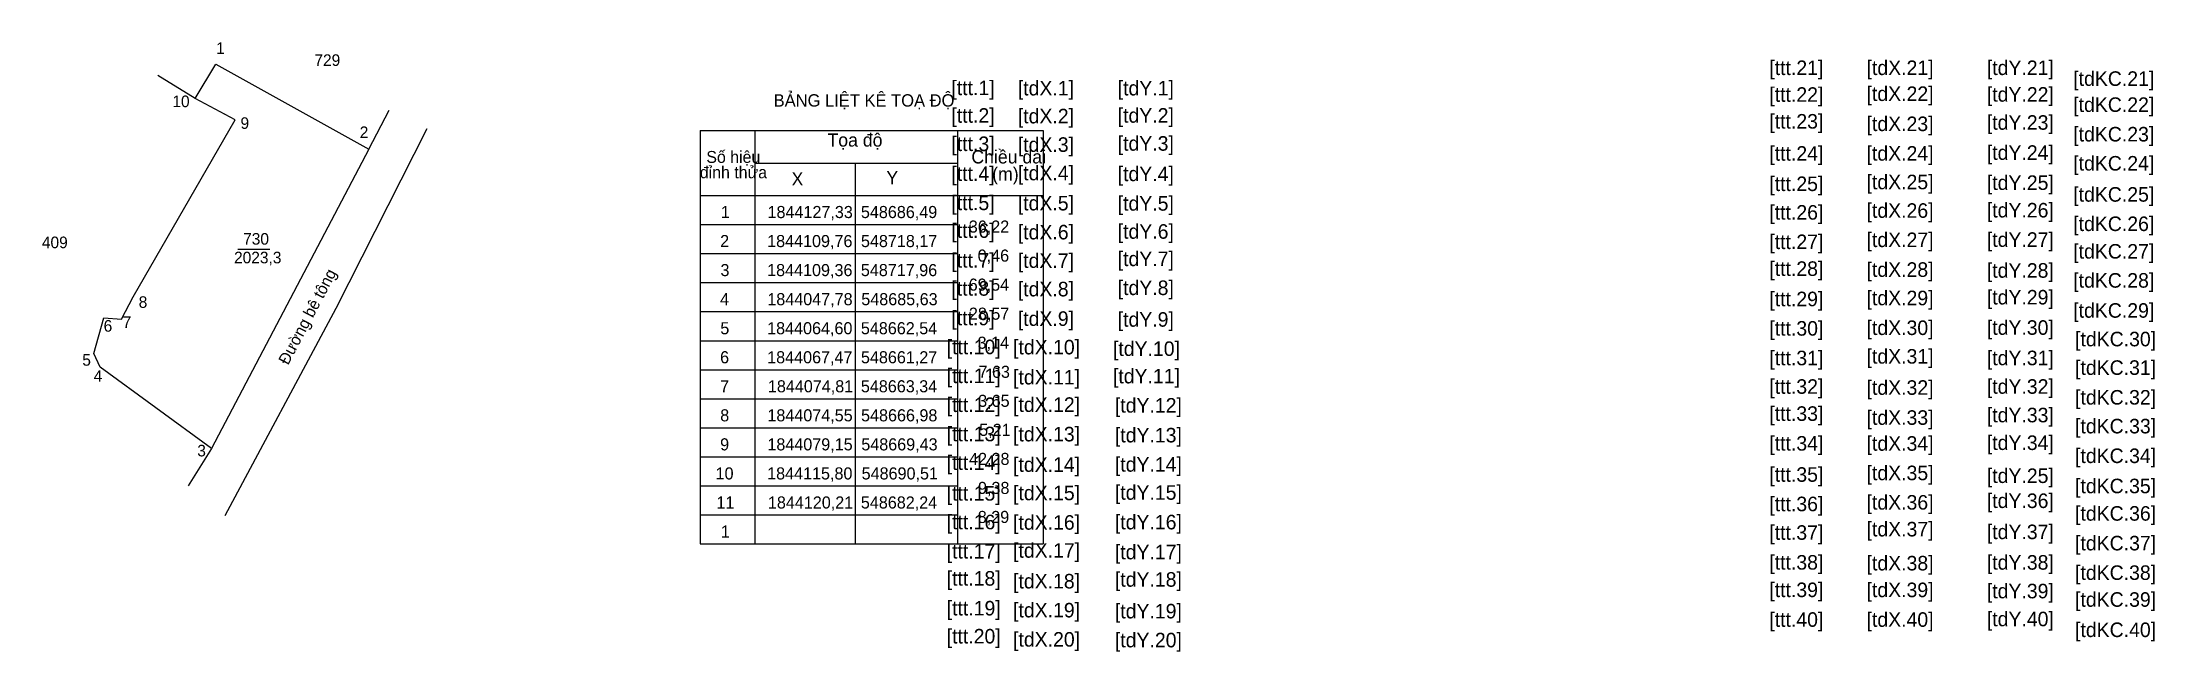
# Model space of a CAD drawing. Extents: x 548651 to 549088, y 1844006 to 1844132.
import ezdxf

# ---------------------------------------------------------------- set-up
doc = ezdxf.new("R2010")
doc.units = 0
doc.layers.add('Level 5', color=7, linetype='Continuous')
doc.layers.add('Level 52', color=7, linetype='Continuous')

msp = doc.modelspace()

# ---------------------------------------------------------------- linework, layer by layer
at = {"layer": 'Level 5'}
for p, q in [((548682.24, 1844120.21), (548674.49, 1844124.97)), ((548688.25, 1844117.01), (548688.33, 1844117.17)), ((548718.17, 1844109.76), (548722.39, 1844117.81)), ((548786.79, 1844113.59), (548786.79, 1844028.03)), ((548786.79, 1844113.59), (548857.85, 1844113.59)), ((548798.14, 1844113.59), (548798.14, 1844028.03)), ((548840.18, 1844028.03), (548840.18, 1844113.59)), ((548857.85, 1844113.59), (548857.85, 1844028.03)), ((548798.14, 1844106.86), (548840.18, 1844106.86)), ((548818.94, 1844106.86), (548818.94, 1844028.03)), ((548786.79, 1844100.15), (548857.85, 1844100.15)), ((548786.79, 1844094.14), (548840.18, 1844094.14)), ((548691.09, 1844089.02), (548697.69, 1844089.02)), ((548786.79, 1844088.13), (548840.18, 1844088.13)), ((548786.79, 1844082.12), (548840.18, 1844082.12)), ((548786.79, 1844076.11), (548840.18, 1844076.11)), ((548786.79, 1844070.1), (548840.18, 1844070.1)), ((548786.79, 1844064.09), (548840.18, 1844064.09)), ((548786.79, 1844058.08), (548840.18, 1844058.08)), ((548786.79, 1844052.07), (548840.18, 1844052.07)), ((548685.63, 1844047.78), (548680.8, 1844040.08)), ((548786.79, 1844046.06), (548840.18, 1844046.06)), ((548786.79, 1844040.05), (548840.18, 1844040.05)), ((548786.79, 1844034.04), (548840.18, 1844034.04)), ((548786.79, 1844028.03), (548857.85, 1844028.03))]:
    msp.add_line(p, q, dxfattribs=at)
for points in [[(548718.17, 1844109.76), (548685.63, 1844047.78), (548662.54, 1844064.6), (548661.27, 1844067.47), (548663.34, 1844074.81), (548666.98, 1844074.55), (548669.43, 1844079.15), (548690.51, 1844115.8), (548682.24, 1844120.21), (548686.49, 1844127.33), (548718.17, 1844109.76)], [(548688.42, 1844033.88), (548711.41, 1844076.8), (548730.28, 1844114.01)]]:
    msp.add_lwpolyline(points, dxfattribs=at)

# ---------------------------------------------------------------- texts
for s, height, p in [('1', 2.4, (548686.59, 1844129.47)), ('729', 2.4, (548706.93, 1844126.97)), ('10', 2.4, (548677.52, 1844118.44)), ('BẢNG LIỆT KÊ TOẠ ĐỘ', 2.557, (548802.03, 1844118.55)), ('9', 2.4, (548691.63, 1844113.93)), ('2', 2.4, (548716.31, 1844112.04)), ('Tọa độ', 2.737, (548813.17, 1844110.27)), ('Số hiệu', 2.463, (548788.09, 1844106.9)), ('Chiều dài', 2.737, (548842.97, 1844106.78)), ('đỉnh thửa', 2.463, (548786.74, 1844103.72)), ('X', 2.74, (548805.74, 1844102.22)), ('Y', 2.74, (548825.37, 1844102.49)), ('(m)', 2.737, (548847.28, 1844103.25)), ('1', 2.5, (548791.09, 1844095.48)), ('1844127,33', 2.5, (548800.76, 1844095.48)), ('548686,49', 2.5, (548820.1, 1844095.48)), ('36,22', 2.5, (548842.44, 1844092.47)), ('409', 2.4, (548650.5, 1844089.24)), ('730', 2.4, (548692.17, 1844089.97)), ('2', 2.5, (548790.95, 1844089.47)), ('1844109,76', 2.5, (548800.68, 1844089.47)), ('548718,17', 2.5, (548820.11, 1844089.47)), ('2023,3', 2.4, (548690.29, 1844086.11)), ('3', 2.5, (548791.02, 1844083.46)), ('1844109,36', 2.5, (548800.68, 1844083.46)), ('548717,96', 2.5, (548820.09, 1844083.46)), ('0,46', 2.5, (548844.28, 1844086.46)), ('69,54', 2.5, (548842.42, 1844080.45)), ('8', 2.4, (548670.55, 1844076.89)), ('4', 2.5, (548790.93, 1844077.44)), ('1844047,78', 2.5, (548800.72, 1844077.44)), ('548685,63', 2.5, (548820.18, 1844077.44)), ('28,57', 2.5, (548842.46, 1844074.44)), ('6', 2.4, (548663.29, 1844071.96)), ('7', 2.4, (548667.23, 1844072.74)), ('5', 2.5, (548790.99, 1844071.43)), ('1844064,60', 2.5, (548800.68, 1844071.43)), ('548662,54', 2.5, (548820.09, 1844071.43)), ('5', 2.4, (548658.87, 1844064.92)), ('6', 2.5, (548790.94, 1844065.42)), ('1844067,47', 2.5, (548800.69, 1844065.42)), ('548661,27', 2.5, (548820.11, 1844065.42)), ('3,14', 2.5, (548844.27, 1844068.43)), ('4', 2.4, (548661.23, 1844061.59)), ('7,63', 2.5, (548844.45, 1844062.41)), ('7', 2.5, (548790.95, 1844059.41)), ('1844074,81', 2.5, (548800.84, 1844059.41)), ('548663,34', 2.5, (548820.09, 1844059.41)), ('3,65', 2.5, (548844.38, 1844056.4)), ('8', 2.5, (548790.97, 1844053.4)), ('1844074,55', 2.5, (548800.73, 1844053.4)), ('548666,98', 2.5, (548820.13, 1844053.4)), ('9', 2.5, (548790.95, 1844047.39)), ('1844079,15', 2.5, (548800.73, 1844047.39)), ('548669,43', 2.5, (548820.18, 1844047.39)), ('5,21', 2.5, (548844.59, 1844050.39)), ('3', 2.4, (548682.68, 1844046.14)), ('42,28', 2.5, (548842.5, 1844044.38)), ('10', 2.5, (548790.01, 1844041.37)), ('1844115,80', 2.5, (548800.68, 1844041.37)), ('548690,51', 2.5, (548820.25, 1844041.37)), ('11', 2.5, (548790.17, 1844035.36)), ('1844120,21', 2.5, (548800.84, 1844035.36)), ('548682,24', 2.5, (548820.09, 1844035.36)), ('9,38', 2.5, (548844.35, 1844038.37)), ('8,29', 2.5, (548844.3, 1844032.36)), ('1', 2.5, (548791.09, 1844029.35))]:
    msp.add_text(s, height=height, dxfattribs=at).set_placement(p)
msp.add_text('Đường bê tông', height=2.4, rotation=62.3015, dxfattribs=at).set_placement((548701.48, 1844064.91))
at = {"layer": 'Level 52'}
for s, p in [('[ttt.21]', (549008.21, 1844125.08)), ('[tdX.21]', (549028.34, 1844125.08)), ('[tdY.21]', (549053.25, 1844125.08)), ('[tdKC.21]', (549071.14, 1844122.84)), ('[ttt.1]', (548838.84, 1844120.92)), ('[tdX.1]', (548852.59, 1844120.86)), ('[tdY.1]', (548873.27, 1844120.86)), ('[ttt.22]', (549008.21, 1844119.54)), ('[tdX.22]', (549028.34, 1844119.71)), ('[tdY.22]', (549053.25, 1844119.57)), ('[tdKC.22]', (549071.14, 1844117.45)), ('[ttt.2]', (548838.84, 1844115.21)), ('[tdX.2]', (548852.59, 1844115.08)), ('[tdY.2]', (548873.27, 1844115.22)), ('[ttt.23]', (549008.21, 1844114)), ('[tdX.23]', (549028.34, 1844113.48)), ('[tdY.23]', (549053.25, 1844113.76)), ('[ttt.3]', (548838.84, 1844109.35)), ('[tdX.3]', (548852.59, 1844109.18)), ('[tdY.3]', (548873.27, 1844109.42)), ('[tdKC.23]', (549071.14, 1844111.33)), ('[ttt.24]', (549008.21, 1844107.35)), ('[tdX.24]', (549028.34, 1844107.36)), ('[tdY.24]', (549053.25, 1844107.53)), ('[tdKC.24]', (549071.14, 1844105.31)), ('[ttt.4]', (548838.84, 1844103.17)), ('[tdX.4]', (548852.59, 1844103.29)), ('[tdY.4]', (548873.27, 1844103.12)), ('[ttt.25]', (549008.21, 1844101.07)), ('[tdX.25]', (549028.34, 1844101.44)), ('[tdY.25]', (549053.25, 1844101.3)), ('[ttt.5]', (548838.84, 1844097.12)), ('[tdX.5]', (548852.59, 1844097.06)), ('[tdY.5]', (548873.27, 1844097.01)), ('[ttt.26]', (549008.21, 1844095.15)), ('[tdX.26]', (549028.34, 1844095.53)), ('[tdY.26]', (549053.25, 1844095.6)), ('[tdKC.25]', (549071.14, 1844098.87)), ('[ttt.6]', (548838.84, 1844091.38)), ('[tdX.6]', (548852.59, 1844091.06)), ('[tdY.6]', (548873.27, 1844091.2)), ('[tdKC.26]', (549071.14, 1844092.79)), ('[ttt.27]', (549008.21, 1844089.06)), ('[tdX.27]', (549028.34, 1844089.47)), ('[tdY.27]', (549053.25, 1844089.52)), ('[tdKC.27]', (549071.14, 1844087.09)), ('[ttt.7]', (548838.84, 1844085.21)), ('[tdX.7]', (548852.59, 1844085.17)), ('[tdY.7]', (548873.27, 1844085.53)), ('[ttt.28]', (549008.21, 1844083.51)), ('[tdX.28]', (549028.34, 1844083.31)), ('[tdY.28]', (549053.25, 1844083.13)), ('[ttt.8]', (548838.84, 1844079.41)), ('[tdX.8]', (548852.59, 1844079.27)), ('[tdY.8]', (548873.27, 1844079.54)), ('[ttt.29]', (549008.21, 1844077.23)), ('[tdX.29]', (549028.34, 1844077.43)), ('[tdY.29]', (549053.25, 1844077.59)), ('[tdKC.28]', (549071.14, 1844081.07)), ('[ttt.9]', (548838.84, 1844073.29)), ('[tdX.9]', (548852.59, 1844073.16)), ('[tdY.9]', (548873.27, 1844072.99)), ('[tdKC.29]', (549071.14, 1844074.85)), ('[ttt.30]', (549008.21, 1844071.14)), ('[tdX.30]', (549028.34, 1844071.27)), ('[tdY.30]', (549053.25, 1844071.31)), ('[tdKC.30]', (549071.52, 1844068.93)), ('[ttt.10]', (548837.86, 1844067.3)), ('[tdX.10]', (548851.61, 1844067.26)), ('[tdY.10]', (548872.29, 1844066.94)), ('[ttt.31]', (549008.21, 1844065.01)), ('[tdX.31]', (549028.34, 1844065.35)), ('[tdY.31]', (549053.25, 1844065.02)), ('[ttt.11]', (548837.86, 1844061.32)), ('[tdX.11]', (548851.61, 1844061.04)), ('[tdY.11]', (548872.29, 1844061.26)), ('[tdKC.31]', (549071.52, 1844063.02)), ('[tdX.12]', (548851.61, 1844055.36)), ('[ttt.32]', (549008.21, 1844059.1)), ('[tdX.32]', (549028.34, 1844058.89)), ('[tdY.32]', (549053.25, 1844059.11)), ('[tdKC.32]', (549071.52, 1844056.87)), ('[ttt.12]', (548837.86, 1844055.33)), ('[tdY.12]', (548872.69, 1844055.21)), ('[ttt.33]', (549008.21, 1844053.5)), ('[tdX.33]', (549028.34, 1844052.68)), ('[tdY.33]', (549053.25, 1844053.2)), ('[ttt.13]', (548837.86, 1844049.28)), ('[tdX.13]', (548851.61, 1844049.25)), ('[tdY.13]', (548872.69, 1844049.04)), ('[ttt.34]', (549008.21, 1844047.34)), ('[tdX.34]', (549028.34, 1844047.32)), ('[tdY.34]', (549053.25, 1844047.47)), ('[tdKC.33]', (549071.52, 1844050.91)), ('[ttt.14]', (548837.86, 1844043.35)), ('[tdX.14]', (548851.61, 1844042.95)), ('[tdY.14]', (548872.69, 1844042.98)), ('[tdKC.34]', (549071.52, 1844044.77)), ('[ttt.35]', (549008.21, 1844040.89)), ('[tdX.35]', (549028.34, 1844041.22)), ('[tdY.25]', (549053.25, 1844040.64)), ('[tdKC.35]', (549071.52, 1844038.52)), ('[ttt.15]', (548837.86, 1844036.99)), ('[tdX.15]', (548851.61, 1844037.08)), ('[tdY.15]', (548872.69, 1844037.17)), ('[ttt.36]', (549008.21, 1844034.8)), ('[tdX.36]', (549028.34, 1844035.13)), ('[tdY.36]', (549053.25, 1844035.46)), ('[ttt.16]', (548837.86, 1844031.06)), ('[tdX.16]', (548851.61, 1844030.97)), ('[tdY.16]', (548872.69, 1844031.04)), ('[tdX.37]', (549028.34, 1844029.58)), ('[tdKC.36]', (549071.52, 1844032.84)), ('[ttt.17]', (548837.86, 1844025.01)), ('[tdX.17]', (548851.61, 1844025.17)), ('[tdY.17]', (548872.69, 1844024.84)), ('[ttt.37]', (549008.21, 1844028.88)), ('[tdY.37]', (549053.25, 1844029.02)), ('[tdKC.37]', (549071.52, 1844026.69)), ('[ttt.38]', (549008.21, 1844022.71)), ('[tdX.38]', (549028.34, 1844022.54)), ('[tdY.38]', (549053.25, 1844022.7)), ('[tdKC.38]', (549071.52, 1844020.58)), ('[ttt.18]', (548837.86, 1844019.39)), ('[tdX.18]', (548851.61, 1844018.81)), ('[tdY.18]', (548872.69, 1844019.17)), ('[ttt.39]', (549008.21, 1844017.02)), ('[tdX.39]', (549028.34, 1844017.01)), ('[tdY.39]', (549053.25, 1844016.77)), ('[ttt.19]', (548837.86, 1844013.22)), ('[tdX.19]', (548851.61, 1844012.82)), ('[tdY.19]', (548872.69, 1844012.61)), ('[tdKC.39]', (549071.52, 1844015.02)), ('[ttt.20]', (548837.86, 1844007.42)), ('[ttt.40]', (549008.21, 1844010.87)), ('[tdX.40]', (549028.34, 1844010.87)), ('[tdY.40]', (549053.25, 1844010.99)), ('[tdKC.40]', (549071.52, 1844008.75)), ('[tdX.20]', (548851.61, 1844006.77)), ('[tdY.20]', (548872.69, 1844006.62))]:
    msp.add_text(s, height=3.01, dxfattribs=at).set_placement(p)

doc.saveas('drawing.dxf')
